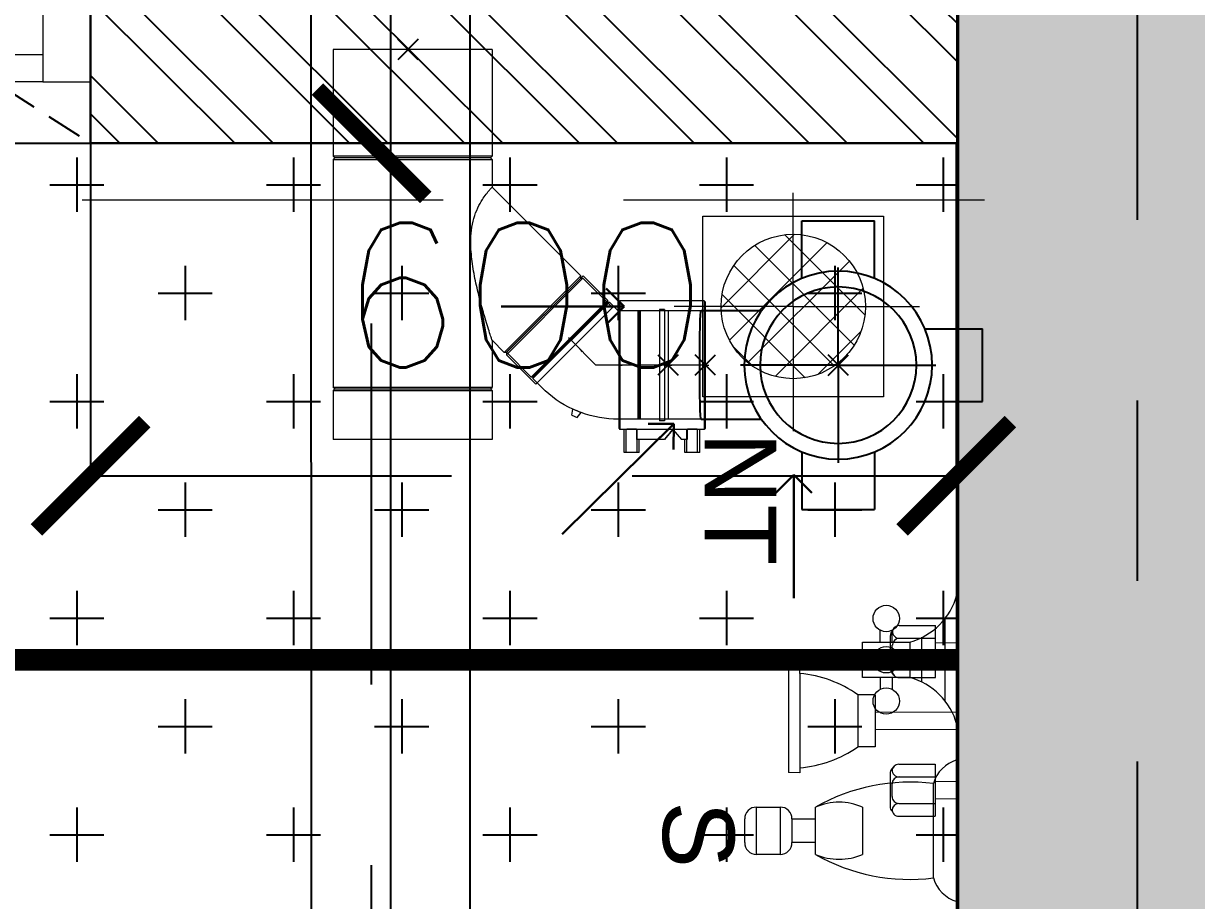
# Model space of a CAD drawing. Header units: millimetres. Extents: x -414464 to 1686, y -90036 to 108605.
# Drawn here: x -115763 to -114950, y -60739 to -60132 of the extents above; entities that cross this region are included whole.
import ezdxf
from ezdxf.lldxf.tags import DXFTag

# ---------------------------------------------------------------- set-up
doc = ezdxf.new("R2010")
doc.units = ezdxf.units.MM
doc.header["$LTSCALE"] = 1000
doc.header["$MEASUREMENT"] = 0
for name, pattern in [('$1$AUDIT_D_120904163729-0', [0]), ('$36$HIDDEN', [0.375, 0.25, -0.125]), ('2BHK-A - FRONT$1$AUDIT_D_120904163729-0', [0]), ('2BHK-A - FRONT$1$HIDDEN', [0.375, 0.25, -0.125]), ('AUDIT_D_120904163729-0', [0]), ('T8(T9 IS SIMILAR) - DIMENSION & TEXTING$1$AUDIT_D_120904163729-0', [0]), ('T8(T9 IS SIMILAR) - DIMENSION & TEXTING$1$CENTERX2', [101.6, 63.5, -12.7, 12.7, -12.7]), ('T8(T9 IS SIMILAR) - DIMENSION & TEXTING$1$HIDDEN', [0.375, 0.25, -0.125]), ('T8(T9 IS SIMILAR)$1$$0$HIDDEN', [0.375, 0.25, -0.125]), ('T8(T9 IS SIMILAR)$1$HIDDEN', [0.375, 0.25, -0.125]), ('T8_REFUGE COLUMNS$1$CENTER2', [1.125, 0.75, -0.125, 0.125, -0.125])]:
    doc.linetypes.add(name, pattern=pattern)
doc.layers.get('0').update_dxf_attribs({"linetype": 'AUDIT_D_120904163729-0'})
for name, color, linetype in [('$0$A-HATCH -160', 251, '$1$AUDIT_D_120904163729-0'), ('$21$A-DIMENSIONS', 2, '$36$HIDDEN'), ('2BHK-A - FRONT$1$A-HATCH -160', 251, '2BHK-A - FRONT$1$AUDIT_D_120904163729-0'), ('2BHK-A - FRONT$1$A-TOI SUNK 50MM', 8, 'Continuous'), ('a-rcc', 3, 'Continuous'), ('T8(T9 IS SIMILAR) - DIMENSION & TEXTING$1$A-DIMENSIONS', 2, 'T8(T9 IS SIMILAR) - DIMENSION & TEXTING$1$HIDDEN'), ('T8(T9 IS SIMILAR) - DIMENSION & TEXTING$1$A-PLUMBING', 7, 'T8(T9 IS SIMILAR) - DIMENSION & TEXTING$1$AUDIT_D_120904163729-0'), ('T8(T9 IS SIMILAR) - DIMENSION & TEXTING$1$pl-110 dia soil pipe', 1, 'Continuous'), ('T8(T9 IS SIMILAR) - DIMENSION & TEXTING$1$pl-110 dia soil pipe1', 1, 'Continuous'), ('T8(T9 IS SIMILAR) - DIMENSION & TEXTING$1$pl-75 dia waste pipe', 3, 'Continuous'), ('T8(T9 IS SIMILAR) - DIMENSION & TEXTING$1$PL-FITTINGS', 5, 'Continuous'), ('T8(T9 IS SIMILAR) - DIMENSION & TEXTING$1$U-TI-75MM WASTE WATER PIPE', 3, 'Continuous'), ('T8(T9 IS SIMILAR) - DIMENSION & TEXTING$1$U-TI-TEXT', 7, 'Continuous'), ('T8(T9 IS SIMILAR)$1$$6$a-beam 2', 50, 'Continuous'), ('T8_REFUGE COLUMNS$1$A-CENTERLINE', 193, 'T8_REFUGE COLUMNS$1$CENTER2'), ('T8_REFUGE COLUMNS$1$A-RCC COLS', 3, 'Continuous'), ('T8_TYPICAL COLUMNS$1$A-RCC COLS', 3, 'Continuous')]:
    doc.layers.add(name, color=color, linetype=linetype)
for name, color, linetype, lineweight in [('2BHK-A - FRONT$1$$0$a-TOI-fixtures', 251, 'Continuous', 0), ('2BHK-A - FRONT$1$a-TOI-fixtures', 251, 'Continuous', 0), ('2BHK-A - FRONT$1$A-WALL- 160', 6, 'Continuous', 30), ('2BHK-A - FRONT$1$Ventilator', 5, 'Continuous', 0), ('T8(T9 IS SIMILAR) - DIMENSION & TEXTING$1$FURNITURE_AR', 34, 'Continuous', 9), ('T8(T9 IS SIMILAR) - DIMENSION & TEXTING$1$U-TI-WS-HOT', 1, 'T8(T9 IS SIMILAR) - DIMENSION & TEXTING$1$DASHDOT', 30), ('T8(T9 IS SIMILAR)$1$D&W', 8, 'Continuous', 25), ('T8(T9 IS SIMILAR)$1$SCPL BEAM', 191, 'T8(T9 IS SIMILAR)$1$$0$HIDDEN', 13)]:
    doc.layers.add(name, color=color, linetype=linetype, lineweight=lineweight)
for name, color, linetype, lineweight, true_color in [('T8(T9 IS SIMILAR) - DIMENSION & TEXTING$1$GEB-BEZUG', 2, 'Continuous', 25, 0xffff00), ('T8_REFUGE COLUMNS$1$COL-HATCH', 7, 'Continuous', 25, 0xa3a3a3), ('T8_TYPICAL COLUMNS$1$$0$COL-HATCH', 7, 'Continuous', 25, 0xa3a3a3)]:
    doc.layers.add(name, color=color, linetype=linetype, lineweight=lineweight, true_color=true_color)
doc.styles.add('2BHK-A - FRONT$1$Romans 1', font='romans.shx', dxfattribs={"height": 100})
doc.styles.add('T8(T9 IS SIMILAR) - DIMENSION & TEXTING$1$arial', font='sanss___.ttf')
doc.styles.add('T8(T9 IS SIMILAR) - DIMENSION & TEXTING$1$Romans 1', font='romans.shx', dxfattribs={"height": 100})
tags = doc.linetypes.add('T8(T9 IS SIMILAR) - DIMENSION & TEXTING$1$DASHDOT', pattern=[1, 0.5, -0.25, 0, -0.25]).pattern_tags.tags
tags[10:11] = [DXFTag(74, 4), DXFTag(75, 0), DXFTag(340, '0'), DXFTag(46, 1.0), DXFTag(50, 0.0), DXFTag(44, 0.0), DXFTag(45, 0.0)]
tags[8:9] = [DXFTag(74, 4), DXFTag(75, 0), DXFTag(340, '0'), DXFTag(46, 1.0), DXFTag(50, 0.0), DXFTag(44, 0.0), DXFTag(45, 0.0)]
tags[6:7] = [DXFTag(74, 4), DXFTag(75, 0), DXFTag(340, '0'), DXFTag(46, 1.0), DXFTag(50, 0.0), DXFTag(44, 0.0), DXFTag(45, 0.0)]
tags[4:5] = [DXFTag(74, 4), DXFTag(75, 0), DXFTag(340, '0'), DXFTag(46, 1.0), DXFTag(50, 0.0), DXFTag(44, 0.0), DXFTag(45, 0.0)]
doc.dimstyles.new('2BHK-A - FRONT$1$ALPINE S', dxfattribs={"dimscale": 0, "dimtxt": 100, "dimasz": 75, "dimexe": 0, "dimexo": 0, "dimgap": 75, "dimtad": 1, "dimdec": 0, "dimzin": 0, "dimdsep": 46, "dimtxsty": '2BHK-A - FRONT$1$Romans 1', "dimblk": '2BHK-A - FRONT$1$_ArchTick', "dimcen": 0.09, "dimclrd": 256, "dimclre": 256, "dimclrt": 7, "dimadec": 0, "dimazin": 0, "dimtfac": 1, "dimtdec": 0, "dimtofl": 0, "dimtmove": 1, "dimatfit": 0, "dimldrblk": '2BHK-A - FRONT$1$_Open90', "dimfxl": 1, "dimtolj": 1, "dimtzin": 0, "dimarcsym": 0})
doc.dimstyles.new('T8(T9 IS SIMILAR) - DIMENSION & TEXTING$1$ALPINE S', dxfattribs={"dimscale": 0, "dimtxt": 100, "dimasz": 75, "dimexe": 0, "dimexo": 0, "dimgap": 75, "dimtad": 1, "dimdec": 0, "dimzin": 0, "dimdsep": 46, "dimtxsty": 'T8(T9 IS SIMILAR) - DIMENSION & TEXTING$1$Romans 1', "dimblk": 'T8(T9 IS SIMILAR) - DIMENSION & TEXTING$1$_ArchTick', "dimcen": 0.09, "dimclrd": 256, "dimclre": 256, "dimclrt": 7, "dimadec": 0, "dimazin": 0, "dimtfac": 1, "dimtdec": 0, "dimtofl": 0, "dimtmove": 1, "dimatfit": 0, "dimldrblk": 'T8(T9 IS SIMILAR) - DIMENSION & TEXTING$1$_Open90', "dimfxl": 1, "dimtolj": 1, "dimtzin": 0, "dimarcsym": 0})

# ---------------------------------------------------------------- blocks, each defined once
blk = doc.blocks.new('T8_REFUGE COLUMNS')
at = {"layer": 'T8_REFUGE COLUMNS$1$COL-HATCH', "linetype": 'ByBlock'}
h = blk.add_hatch(color=256, dxfattribs=at)
h.dxf.hatch_style = 1
h.paths.add_polyline_path([(1200282.07, -5721674.86), (1201792.07, -5721674.86), (1201792.07, -5721924.86), (1200282.07, -5721924.86)])
at = {"layer": 'T8_REFUGE COLUMNS$1$A-CENTERLINE'}
blk.add_line((1217370.3, -5721799.86), (1182156.9, -5721799.86), dxfattribs=at)
at = {"layer": 'T8_REFUGE COLUMNS$1$A-RCC COLS', "linetype": 'ByBlock'}
blk.add_lwpolyline([(1200282.07, -5721674.86), (1201792.07, -5721674.86), (1201792.07, -5721924.86), (1200282.07, -5721924.86)], close=True, dxfattribs=at)
blk = doc.blocks.new('T8_TYPICAL COLUMNS')
at = {"layer": 'T8_TYPICAL COLUMNS$1$$0$COL-HATCH', "linetype": 'ByBlock'}
h = blk.add_hatch(color=256, dxfattribs=at)
h.dxf.hatch_style = 1
h.paths.add_polyline_path([(1200282.24, -5721924.03), (1202692.26, -5721924.03), (1202692.26, -5721674.03), (1200282.24, -5721674.03)])
h.paths.add_polyline_path([(1209852.26, -5721674.03), (1212262.29, -5721674.03), (1212262.29, -5721924.03), (1209852.26, -5721924.03)])
at = {"layer": 'T8_TYPICAL COLUMNS$1$A-RCC COLS', "linetype": 'ByBlock'}
blk.add_lwpolyline([(1200282.24, -5721924.03), (1202692.26, -5721924.03), (1202692.26, -5721674.03), (1200282.24, -5721674.03)], close=True, dxfattribs=at)
blk.add_blockref('T8_REFUGE COLUMNS', (0, 0), dxfattribs=at)
blk = doc.blocks.new('2BHK-A - FRONT$1$$0$SH-flat-2')
at = {"layer": '2BHK-A - FRONT$1$$0$a-TOI-fixtures'}
for p, q in [((14.59, 29.97), (14.66, 65.97)), ((39.87, 65.91), (14.66, 65.97)), ((39.78, 57.15), (14.57, 57.21)), ((45.9, 36.2), (45.95, 59.03)), ((0.12, 54), (14.64, 53.97)), ((44.63, 43.02), (44.65, 52.22)), ((0.09, 42), (14.61, 41.97)), ((39.74, 38.68), (14.53, 38.73)), ((43.42, 31.56), (44.73, 33.08)), ((108.51, 32.37), (108.52, 35.77)), ((108.52, 35.77), (116.35, 35.75)), ((116.19, -36.25), (116.35, 35.75)), ((39.8, 29.92), (14.59, 29.97)), ((108.37, -32.83), (108.51, 32.37)), ((56.23, -18.12), (56.31, 17.88)), ((56.31, 17.88), (68.31, 17.85)), ((68.23, -18.15), (68.31, 17.85)), ((-0.01, -6), (0.01, 6)), ((0.01, 6), (56.28, 5.88)), ((-0.01, -6), (56.26, -6.12)), ((56.23, -18.12), (68.23, -18.15)), ((14.46, -30.03), (14.38, -66.03)), ((39.67, -30.08), (14.46, -30.03)), ((43.29, -31.74), (44.59, -33.27)), ((39.58, -38.85), (14.37, -38.79)), ((45.74, -36.4), (45.69, -59.23)), ((108.37, -32.83), (108.37, -36.23)), ((108.37, -36.23), (116.19, -36.25)), ((-0.09, -42), (14.43, -42.03)), ((44.44, -43.21), (44.42, -52.41)), ((-0.12, -54), (14.41, -54.03)), ((39.54, -57.32), (14.33, -57.27)), ((39.59, -66.08), (14.38, -66.03))]:
    blk.add_line(p, q, dxfattribs=at)
for centre, radius, start, end in [((39.86, 61.11), 4.8, 359.87759, 89.87759), ((39.79, 61.95), 4.8, 269.87759, 359.87759), ((39.77, 52.23), 4.8, 359.87759, 89.87759), ((41.15, 59.04), 4.8, 359.87759, 46.4449), ((39.75, 43.48), 4.8, 269.87759, 359.87759), ((39.73, 33.88), 4.8, 359.87759, 89.87759), ((39.81, 34.72), 4.8, 269.87759, 359.87759), ((41.1, 36.21), 4.8, 319.22581, 359.87759), ((114.78, -47.92), 80.54, 94.45949, 125.23752), ((114.98, 47.43), 80.54, 234.51767, 265.2957), ((39.66, -34.88), 4.8, 359.87759, 89.87759), ((39.59, -34.05), 4.8, 269.87759, 359.87759), ((39.57, -43.65), 4.8, 359.87759, 89.87759), ((40.94, -36.39), 4.8, 359.87759, 40.52937), ((39.55, -52.4), 4.8, 269.87759, 359.87759), ((39.53, -62.12), 4.8, 359.87759, 89.87759), ((39.6, -61.28), 4.8, 269.87759, 359.87759), ((40.89, -59.22), 4.8, 313.31029, 359.87759)]:
    blk.add_arc(centre, radius, start, end, dxfattribs=at)
blk = doc.blocks.new('2BHK-A - FRONT$1$V1')
at = {"layer": '2BHK-A - FRONT$1$Ventilator'}
for p, q in [((1139453.9, -5700057.07), (1140103.9, -5700057.07)), ((1139453.9, -5700217.07), (1140103.9, -5700217.07))]:
    blk.add_line(p, q, dxfattribs=at)
at = {"layer": '2BHK-A - FRONT$1$Ventilator', "color": 8}
for p, q in [((1139486.9, -5700094.57), (1140070.9, -5700094.57)), ((1139536.9, -5700118.32), (1140020.9, -5700118.32)), ((1139536.9, -5700155.82), (1140020.9, -5700155.82)), ((1139486.9, -5700174.57), (1140070.9, -5700174.57))]:
    blk.add_line(p, q, dxfattribs=at)
at = {"layer": '2BHK-A - FRONT$1$Ventilator', "color": 5}
for p, q in [((1139536.9, -5700134.07), (1140020.9, -5700134.07)), ((1139536.9, -5700140.07), (1140020.9, -5700140.07))]:
    blk.add_line(p, q, dxfattribs=at)
at = {"layer": '2BHK-A - FRONT$1$Ventilator', "color": 4}
for points in [[(1139453.9, -5700094.57), (1139486.9, -5700094.57), (1139486.9, -5700174.57), (1139453.9, -5700174.57)], [(1140103.9, -5700094.57), (1140070.9, -5700094.57), (1140070.9, -5700174.57), (1140103.9, -5700174.57)], [(1139536.9, -5700134.07), (1139536.9, -5700118.32), (1139486.9, -5700118.32), (1139486.9, -5700155.82), (1139536.9, -5700155.82), (1139536.9, -5700140.07), (1139530.9, -5700140.07), (1139530.9, -5700134.07)], [(1140020.9, -5700134.07), (1140020.9, -5700118.32), (1140070.9, -5700118.32), (1140070.9, -5700155.82), (1140020.9, -5700155.82), (1140020.9, -5700140.07), (1140026.9, -5700140.07), (1140026.9, -5700134.07)]]:
    blk.add_lwpolyline(points, close=True, dxfattribs=at)
blk = doc.blocks.new('2BHK-A - FRONT$1$_ArchTick')
at = {"color": 0, "linetype": 'ByBlock', "const_width": 0.15}
blk.add_lwpolyline([(-0.5, -0.5), (0.5, 0.5)], dxfattribs=at)
blk = doc.blocks.new('2BHK-A - FRONT$1$_Open90')
at = {"color": 0, "linetype": 'ByBlock', "lineweight": -2}
for p, q in [((-0.5, 0.5), (0, 0)), ((0, 0), (-1, 0)), ((0, 0), (-0.5, -0.5))]:
    blk.add_line(p, q, dxfattribs=at)
blk = doc.blocks.new('T8(T9 IS SIMILAR) - DIMENSION & TEXTING$1$_ArchTick')
at = {"color": 0, "linetype": 'ByBlock', "const_width": 0.15}
blk.add_lwpolyline([(-0.5, -0.5), (0.5, 0.5)], dxfattribs=at)
blk = doc.blocks.new('*D1503')
at = {"layer": 'T8(T9 IS SIMILAR) - DIMENSION & TEXTING$1$A-DIMENSIONS', "linetype": 'T8(T9 IS SIMILAR) - DIMENSION & TEXTING$1$HIDDEN', "lineweight": -2, "transparency": 16777216}
for p, q in [((1200442.27, -5721924.38), (1200442.27, -5722330.38)), ((1202692.02, -5721924.38), (1202692.02, -5722330.38))]:
    blk.add_line(p, q, dxfattribs=at)
at = {"layer": 'T8(T9 IS SIMILAR) - DIMENSION & TEXTING$1$A-DIMENSIONS', "lineweight": -2, "transparency": 16777216}
blk.add_line((1202692.02, -5722330.38), (1200442.27, -5722330.38), dxfattribs=at)
at = {"layer": 'T8(T9 IS SIMILAR) - DIMENSION & TEXTING$1$A-DIMENSIONS', "linetype": 'ByBlock', "lineweight": -2, "transparency": 16777216, "xscale": 75, "yscale": 75, "zscale": 75, "rotation": 180}
blk.add_blockref('T8(T9 IS SIMILAR) - DIMENSION & TEXTING$1$_ArchTick', (1200442.27, -5722330.38), dxfattribs=at)
at = {"layer": 'T8(T9 IS SIMILAR) - DIMENSION & TEXTING$1$A-DIMENSIONS', "linetype": 'ByBlock', "lineweight": -2, "transparency": 16777216, "xscale": 75, "yscale": 75, "zscale": 75}
blk.add_blockref('T8(T9 IS SIMILAR) - DIMENSION & TEXTING$1$_ArchTick', (1202692.02, -5722330.38), dxfattribs=at)
at = {"layer": 'T8(T9 IS SIMILAR) - DIMENSION & TEXTING$1$A-DIMENSIONS', "color": 7, "linetype": 'ByBlock', "transparency": 16777216, "insert": (1201567.14, -5722205.38), "char_height": 100, "attachment_point": 5, "style": 'T8(T9 IS SIMILAR) - DIMENSION & TEXTING$1$Romans 1'}
blk.add_mtext('\\A1;2250', dxfattribs=at)
blk = doc.blocks.new('T8(T9 IS SIMILAR) - DIMENSION & TEXTING$1$_Open90')
at = {"color": 0, "linetype": 'ByBlock', "lineweight": -2}
for p, q in [((-0.5, 0.5), (0, 0)), ((0, 0), (-1, 0)), ((0, 0), (-0.5, -0.5))]:
    blk.add_line(p, q, dxfattribs=at)
blk = doc.blocks.new('T8(T9 IS SIMILAR) - DIMENSION & TEXTING$1$Einfügepunkt')
at = {"layer": 'T8(T9 IS SIMILAR) - DIMENSION & TEXTING$1$GEB-BEZUG'}
for p, q in [((-7.07, -7.07), (7.07, 7.07)), ((-7.07, 7.07), (7.07, -7.07))]:
    blk.add_line(p, q, dxfattribs=at)
blk = doc.blocks.new('T8(T9 IS SIMILAR) - DIMENSION & TEXTING$1$388.001.00.1_G')
at = {"layer": 'T8(T9 IS SIMILAR) - DIMENSION & TEXTING$1$U-TI-75MM WASTE WATER PIPE', "ltscale": 5}
for p, q in [((-25.13, 60.06), (-25.13, 100)), ((-25.13, 100), (25.12, 100)), ((25.12, 60.06), (25.12, 100)), ((0, 0), (0, 67.6)), ((-60.06, 25.12), (-100, 25.12)), ((-100, -25.13), (-100, 25.12)), ((60.06, 25.12), (100, 25.12)), ((100, -25.13), (100, 25.12)), ((0, 0), (-67.6, 0)), ((0, 0), (0, 2.5)), ((0, 0), (0, -67.6)), ((0, 0), (67.6, 0)), ((0, 0), (-2.5, 0)), ((0, 0), (0, -2.5)), ((0, 0), (2.5, 0)), ((-60.06, -25.13), (-100, -25.13)), ((60.06, -25.13), (100, -25.13)), ((-37.67, -53.09), (-37.67, -94.97)), ((37.68, -53.09), (37.68, -94.97))]:
    blk.add_line(p, q, dxfattribs=at)
for radius in [65.1, 54.16]:
    blk.add_circle((0, 0), radius, dxfattribs=at)
blk.add_ellipse((0, -94.97), major_axis=(37.67, 0), ratio=0.026177, start_param=3.141593, end_param=6.283185, dxfattribs=at)
blk.add_blockref('T8(T9 IS SIMILAR) - DIMENSION & TEXTING$1$Einfügepunkt', (0, 0), dxfattribs=at)
blk = doc.blocks.new('T8(T9 IS SIMILAR) - DIMENSION & TEXTING$1$365.045.16.1_A')
at = {"lineweight": 13, "ltscale": 25}
for p, q in [((-61.87, 8.84), (-8.84, 61.87)), ((8.31, 44.72), (-8.84, 61.87)), ((8.31, 44.72), (-44.72, -8.31)), ((-43.66, -9.37), (9.37, 43.66)), ((8.31, 43.66), (-43.66, -8.31)), ((8.31, 43.66), (8.31, 44.72)), ((8.31, 43.66), (9.37, 43.66)), ((15.53, 37.5), (9.37, 43.66)), ((-17.15, 17.15), (-18.92, 18.92)), ((0, 0), (-17.15, 17.15)), ((34.72, 16.55), (30.55, 16)), ((34.72, 16.55), (36.25, 12.85)), ((-44.72, -8.31), (-61.87, 8.84)), ((-9.22, 9.22), (-10.98, 10.98)), ((36.25, 12.85), (32.91, 10.29)), ((0, -15.53), (0, 0)), ((-43.66, -8.31), (-44.72, -8.31)), ((-43.66, -8.31), (-43.66, -9.37)), ((-37.5, -15.53), (-43.66, -9.37)), ((-37.5, -29.25), (-37.5, -15.53)), ((0, -29.25), (0, -15.53)), ((37.5, -29.25), (37.5, -15.53)), ((-36.75, -30), (-37.5, -29.25)), ((37.5, -29.25), (-37.5, -29.25)), ((-36.75, -30), (-37.5, -30.75)), ((-37.5, -50), (-37.5, -30.75)), ((-37.5, -30.75), (37.5, -30.75)), ((-36.75, -30), (36.75, -30)), ((0, -31.75), (0, -29.25)), ((36.75, -30), (37.5, -29.25)), ((36.75, -30), (37.5, -30.75)), ((37.5, -50), (37.5, -30.75)), ((0, -50), (0, -47.5)), ((-37.5, -50), (37.5, -50)), ((0, -50), (-2.5, -50)), ((0, -50), (0, -52.5)), ((0, -50), (2.5, -50))]:
    blk.add_line(p, q, dxfattribs=at)
for start, end in [(24.86037, 45), (0, 20.13963)]:
    blk.add_arc((-37.5, -15.53), 75, start, end, dxfattribs=at)
blk.add_open_spline([(32.91, 10.29), (32.91, 10.29), (32.9, 10.32), (32.83, 10.48), (32.76, 10.63), (32.57, 11.05), (32.44, 11.33), (32.2, 11.88), (32.09, 12.14), (31.89, 12.6), (31.81, 12.8), (31.64, 13.19), (31.56, 13.39), (31.39, 13.81), (31.3, 14.04), (31.08, 14.58), (30.97, 14.88), (30.77, 15.4), (30.69, 15.62), (30.58, 15.92), (30.55, 16), (30.55, 16)], degree=3, knots=[-0.9758327, -0.9758327, -0.9758327, -0.9758327, -0.8930469, -0.8930469, -0.7796093, -0.7796093, -0.6561479, -0.6561479, -0.5667077, -0.5667077, -0.5007206, -0.5007206, -0.4380575, -0.4380575, -0.3616519, -0.3616519, -0.247098, -0.247098, -0.1245121, -0.1245121, 0, 0, 0, 0], dxfattribs=at)
blk.add_blockref('T8(T9 IS SIMILAR) - DIMENSION & TEXTING$1$Einfügepunkt', (0, -50), dxfattribs=at)
blk = doc.blocks.new('T8(T9 IS SIMILAR) - DIMENSION & TEXTING$1$367.125.16.1_A')
at = {"lineweight": 13, "ltscale": 25}
for p, q in [((-73.67, 161.5, -0.75), (-73.67, 195.4, -0.75)), ((-73.67, 195.4, -0.75), (36.33, 195.4, -0.75)), ((36.33, 161.5, -0.75), (36.33, 195.4, -0.75)), ((-157.08, 104.05), (-104.05, 157.08)), ((-104.05, 157.08), (-83.62, 136.65)), ((-72.57, 160.4, -0.75), (-73.67, 161.5, -0.75)), ((36.33, 161.5, -0.75), (-73.67, 161.5, -0.75)), ((-72.57, 160.4, -0.75), (-73.67, 159.3, -0.75)), ((-73.67, 126.71, -0.75), (-73.67, 159.3, -0.75)), ((-73.67, 159.3, -0.75), (36.33, 159.3, -0.75)), ((35.23, 160.4, -0.75), (-72.57, 160.4, -0.75)), ((35.23, 160.4, -0.75), (36.33, 161.5, -0.75)), ((35.23, 160.4, -0.75), (36.33, 159.3, -0.75)), ((36.33, 1.5, -0.75), (36.33, 159.3, -0.75)), ((-83.62, 136.65), (-136.65, 83.62)), ((-135.09, 82.06), (-82.06, 135.09)), ((-83.62, 135.09), (-135.09, 83.62)), ((-83.62, 135.09), (-83.62, 136.65)), ((-83.62, 135.09), (-82.06, 135.09)), ((-82.06, 135.09), (-73.67, 126.71)), ((-157.08, 104.05), (-136.65, 83.62)), ((-135.09, 83.62), (-136.65, 83.62)), ((-135.09, 83.62), (-135.09, 82.06)), ((-135.09, 82.06), (-73.64, 20.61)), ((-73.67, 1.5, -0.75), (-73.7, 20.66, 0.14)), ((-72.57, 0.4, -0.75), (-73.67, 1.5, -0.75)), ((36.33, 1.5, -0.75), (-73.67, 1.5, -0.75)), ((-72.57, 0.4, -0.75), (-73.67, -0.7, -0.75)), ((-72.57, 0.4, -0.75), (35.23, 0.4, -0.75)), ((35.23, 0.4, -0.75), (36.33, 1.5, -0.75)), ((35.23, 0.4, -0.75), (36.33, -0.7, -0.75)), ((-73.67, -74.6, -0.75), (-73.67, -0.7, -0.75)), ((-73.67, -0.7, -0.75), (36.33, -0.7, -0.75)), ((36.33, -74.6, -0.75), (36.33, -0.7, -0.75)), ((-73.67, -74.6, -0.75), (36.33, -74.6, -0.75))]:
    blk.add_line(p, q, dxfattribs=at)
blk.add_open_spline([(-73.69, 126.72, 0.14), (-73.69, 126.72, 0.14), (-73.52, 126.19, 0.14), (-72.92, 124.34, 0.14), (-72.49, 123.02, 0.14), (-70.99, 118.26, 0.14), (-69.67, 114.02, 0.14), (-67.41, 106.3, 0.14), (-66.3, 102.41, 0.14), (-64.15, 94.2, 0.14), (-63.1, 89.89, 0.14), (-61.25, 81.1, 0.14), (-60.44, 76.62, 0.14), (-59.28, 67.7, 0.14), (-58.93, 63.25, 0.14), (-58.93, 56.19, 0.14), (-59.07, 53.33, 0.14), (-59.76, 47.69, 0.14), (-60.31, 44.91, 0.14), (-61.8, 39.69, 0.14), (-62.73, 37.24, 0.14), (-64.78, 32.86, 0.14), (-65.88, 30.93, 0.14), (-67.84, 27.88, 0.14), (-68.75, 26.61, 0.14), (-70.42, 24.42, 0.14), (-71.17, 23.5, 0.14), (-72.42, 22.06, 0.14), (-72.9, 21.52, 0.14), (-73.54, 20.82, 0.14), (-73.69, 20.66, 0.14), (-73.69, 20.66, 0.14)], degree=3, knots=[8.222625, 8.222625, 8.222625, 8.222625, 8.980345, 8.980345, 9.738065, 9.738065, 11.253506, 11.253506, 12.551442, 12.551442, 13.849378, 13.849378, 15.147314, 15.147314, 16.44525, 16.44525, 17.266568, 17.266568, 18.087887, 18.087887, 18.909205, 18.909205, 19.730524, 19.730524, 20.43574, 20.43574, 21.140957, 21.140957, 21.846174, 21.846174, 22.551391, 22.551391, 22.551391, 22.551391], dxfattribs=at)
blk.add_blockref('T8(T9 IS SIMILAR) - DIMENSION & TEXTING$1$Einfügepunkt', (-15.4, -74.6, 0.14), dxfattribs=at)
blk = doc.blocks.new('T8(T9 IS SIMILAR) - DIMENSION & TEXTING$1$365.771.16.1_A')
at = {"lineweight": 13, "ltscale": 25}
for p, q in [((-43.79, 60), (-44.5, 59.29)), ((-44.5, 56.2), (-44.5, 59.29)), ((44.5, 59.29), (-44.5, 59.29)), ((43.79, 60), (-43.79, 60)), ((-37.5, 31.7), (-37.5, 60)), ((0, 60), (0, 62.5)), ((0, 60), (0, 57.5)), ((0, 30.8), (0, 57.5)), ((37.5, 31.7), (37.5, 60)), ((43.79, 60), (44.5, 59.29)), ((44.5, 0.71), (44.5, 59.29)), ((-60.5, 56.2), (-44.5, 56.2)), ((-60.5, 45.8), (-60.5, 56.2)), ((-60.5, 54.7), (-44.5, 54.7)), ((-44.5, 47.3), (-44.5, 54.7)), ((-60.5, 47.3), (-44.5, 47.3)), ((-60.5, 45.8), (-51.5, 45.8)), ((-51.5, 47.4), (-44.34, 47.4)), ((-51.5, 28.44), (-51.5, 47.4)), ((-44.34, 47.4), (-44.34, 22.45)), ((-51.5, 28.32), (-51.5, 28.44)), ((-44.5, 22.45), (-51.5, 28.32)), ((-38.5, 28.3), (-38.5, 31.7)), ((38.5, 31.7), (-38.5, 31.7)), ((38.5, 28.3), (-38.5, 28.3)), ((-37.5, 0), (-37.5, 28.3)), ((0, 28.3), (0, 30.8)), ((0, 28.3), (0, 25.8)), ((0, 2.5), (0, 25.8)), ((37.5, 0), (37.5, 28.3)), ((38.5, 28.3), (38.5, 31.7)), ((-44.5, 22.45), (-51.5, 16.57)), ((-51.5, 16.46), (-51.5, 16.57)), ((-51.5, 12.6), (-51.5, 16.46)), ((-44.5, 22.45), (-44.34, 22.45)), ((-44.34, 22.45), (-44.34, 12.6)), ((-60.5, 14.2), (-51.5, 14.2)), ((-60.5, 3.8), (-60.5, 14.2)), ((-60.5, 12.7), (-44.5, 12.7)), ((-44.34, 12.6), (-51.5, 12.6)), ((-44.5, 5.3), (-44.5, 12.7)), ((-60.5, 5.3), (-44.5, 5.3)), ((-60.5, 3.8), (-44.5, 3.8)), ((-44.5, 0.71), (-44.5, 3.8)), ((-43.79, 0), (-44.5, 0.71)), ((44.5, 0.71), (-44.5, 0.71)), ((43.79, 0), (-43.79, 0)), ((0, 0), (0, 2.5)), ((0, 0), (0, -2.5)), ((43.79, 0), (44.5, 0.71))]:
    blk.add_line(p, q, dxfattribs=at)
at = {"lineweight": 13, "ltscale": 25, "flags": 128}
for points in [[(-44.5, 56.2), (-44.5, 56.18), (-44.49, 56.1), (-44.47, 55.98), (-44.46, 55.81), (-44.43, 55.59), (-44.41, 55.33), (-44.38, 55.03), (-44.35, 54.7), (-44.32, 54.34), (-44.29, 53.94), (-44.27, 53.5), (-44.24, 53.04), (-44.22, 52.56), (-44.21, 52.06), (-44.2, 51.56), (-44.2, 51.07), (-44.2, 50.58), (-44.2, 50.08), (-44.22, 49.58), (-44.24, 49.09), (-44.26, 48.63), (-44.28, 48.18), (-44.31, 47.77), (-44.34, 47.4)], [(-44.5, 47.3), (-44.5, 47.33), (-44.49, 47.42), (-44.48, 47.58), (-44.46, 47.8), (-44.44, 48.07), (-44.42, 48.38), (-44.4, 48.74), (-44.38, 49.14), (-44.37, 49.58), (-44.36, 50.05), (-44.35, 50.53), (-44.35, 51), (-44.35, 51.47), (-44.36, 51.95), (-44.37, 52.42), (-44.38, 52.86), (-44.4, 53.26), (-44.42, 53.62), (-44.44, 53.93), (-44.46, 54.2), (-44.48, 54.42), (-44.49, 54.58), (-44.5, 54.67), (-44.5, 54.7)], [(-51.5, 28.44), (-51.18, 28.17), (-50.86, 27.9), (-50.55, 27.64), (-50.23, 27.37), (-49.92, 27.11), (-49.61, 26.85), (-49.3, 26.6), (-49, 26.34), (-48.69, 26.09), (-48.39, 25.83), (-48.09, 25.58), (-47.79, 25.33), (-47.49, 25.08), (-47.2, 24.84), (-46.9, 24.59), (-46.61, 24.35), (-46.32, 24.1), (-46.03, 23.86), (-45.75, 23.62), (-45.46, 23.39), (-45.18, 23.15), (-44.9, 22.91), (-44.62, 22.68), (-44.34, 22.45)], [(-44.34, 22.45), (-44.62, 22.22), (-44.9, 21.98), (-45.18, 21.75), (-45.46, 21.51), (-45.75, 21.27), (-46.03, 21.03), (-46.32, 20.79), (-46.61, 20.55), (-46.9, 20.31), (-47.2, 20.06), (-47.49, 19.81), (-47.79, 19.57), (-48.09, 19.32), (-48.39, 19.06), (-48.69, 18.81), (-49, 18.56), (-49.3, 18.3), (-49.61, 18.04), (-49.92, 17.78), (-50.23, 17.52), (-50.55, 17.26), (-50.86, 16.99), (-51.18, 16.73), (-51.5, 16.46)], [(-44.5, 5.3), (-44.5, 5.33), (-44.49, 5.42), (-44.48, 5.58), (-44.46, 5.8), (-44.44, 6.07), (-44.42, 6.38), (-44.4, 6.74), (-44.38, 7.14), (-44.37, 7.58), (-44.36, 8.05), (-44.35, 8.53), (-44.35, 9), (-44.35, 9.47), (-44.36, 9.95), (-44.37, 10.42), (-44.38, 10.86), (-44.4, 11.26), (-44.42, 11.62), (-44.44, 11.93), (-44.46, 12.2), (-44.48, 12.42), (-44.49, 12.58), (-44.5, 12.67), (-44.5, 12.7)], [(-44.34, 12.6), (-44.31, 12.23), (-44.28, 11.82), (-44.26, 11.37), (-44.24, 10.91), (-44.22, 10.42), (-44.2, 9.92), (-44.2, 9.42), (-44.2, 8.93), (-44.2, 8.44), (-44.21, 7.94), (-44.22, 7.44), (-44.24, 6.96), (-44.27, 6.5), (-44.29, 6.06), (-44.32, 5.66), (-44.35, 5.3), (-44.38, 4.97), (-44.41, 4.67), (-44.43, 4.41), (-44.46, 4.19), (-44.47, 4.02), (-44.49, 3.9), (-44.5, 3.82), (-44.5, 3.8)]]:
    blk.add_lwpolyline(points, dxfattribs=at)
at = {"lineweight": 13, "ltscale": 25}
blk.add_blockref('T8(T9 IS SIMILAR) - DIMENSION & TEXTING$1$Einfügepunkt', (0, 0), dxfattribs=at)
blk = doc.blocks.new('T8(T9 IS SIMILAR) - DIMENSION & TEXTING$1$FAUCET')
at = {"layer": 'T8(T9 IS SIMILAR) - DIMENSION & TEXTING$1$FURNITURE_AR', "color": 7}
for p, q in [((-0.01, 0.18), (0.01, 0.18)), ((-0.02, 0.17), (0.02, 0.17)), ((-0.02, 0.15), (-0.02, 0.17)), ((0.02, 0.17), (0.02, 0.15)), ((0.02, 0.15), (-0.02, 0.15)), ((0.01, 0.14), (-0.01, 0.14)), ((-0.01, 0.12), (-0.01, 0.14)), ((0.01, 0.14), (0.01, 0.12)), ((-0.02, 0.12), (0.02, 0.12)), ((-0.16, 0.08), (-0.13, 0.08)), ((-0.16, 0.04), (-0.16, 0.08)), ((-0.13, 0.08), (-0.13, 0.04)), ((0.02, 0.08), (-0.02, 0.08)), ((0.13, 0.08), (0.16, 0.08)), ((0.13, 0.04), (0.13, 0.08)), ((0.16, 0.08), (0.16, 0.04)), ((-0.16, 0.065), (-0.17, 0.065)), ((-0.13, 0.065), (-0.12, 0.065)), ((0.13, 0.065), (0.12, 0.065)), ((0.16, 0.065), (0.17, 0.065)), ((-0.16, 0.055), (-0.17, 0.055)), ((-0.13, 0.055), (-0.12, 0.055)), ((0.13, 0.055), (0.12, 0.055)), ((0.16, 0.055), (0.17, 0.055)), ((-0.13, 0.04), (-0.16, 0.04)), ((0.16, 0.04), (0.13, 0.04)), ((-0.12577, 0.03), (-0.16392, 0.03)), ((0.16423, 0.03), (0.12608, 0.03)), ((-0.04, 0.02), (0.04, 0.02)), ((-0.18035, 0.01), (-0.10963, 0.01)), ((0.10965, 0.01), (0.18037, 0.01)), ((-0.2, 0), (-0.09, 0)), ((-0.06, 0), (0.06, 0)), ((0.09, 0), (0.2, 0))]:
    blk.add_line(p, q, dxfattribs=at)
for centre in [(-0.18, 0.06), (-0.145, 0.06), (-0.11, 0.06), (0.11, 0.06), (0.145, 0.06), (0.18, 0.06)]:
    blk.add_circle(centre, 0.01118, dxfattribs=at)
for centre, radius, start, end in [((-0.0103, 0.1703), 0.0097, 88.22243, 181.7776), ((0.0103, 0.1703), 0.0097, 358.2224, 91.77757), ((-0.0103, 0.1497), 0.0097, 178.2224, 271.7776), ((0.0103, 0.1497), 0.0097, 268.2224, 1.77757), ((0.12, 0.04), 0.16125, 150.2551, 187.125), ((0.02565, 0.1), 0.04984, 156.3417, 203.6583), ((-0.02565, 0.1), 0.04984, 336.3417, 23.65835), ((-0.12, 0.04), 0.16125, 352.875, 29.74488), ((-0.215, 0.055), 0.05701, 285.2551, 344.7449), ((-0.075, 0.055), 0.05701, 195.2551, 254.7449), ((0.075, 0.055), 0.05701, 285.2551, 344.7449), ((0.215, 0.055), 0.05701, 195.2551, 254.7449), ((-0.03185, -0.00815), 0.02931, 106.1502, 163.8498), ((0.03185, -0.00815), 0.02931, 16.1502, 73.84979)]:
    blk.add_arc(centre, radius, start, end, dxfattribs=at)
blk = doc.blocks.new('T8(T9 IS SIMILAR) - DIMENSION & TEXTING$1$A$C77D62699')
at = {"layer": 'T8(T9 IS SIMILAR) - DIMENSION & TEXTING$1$pl-110 dia soil pipe1'}
for p, q in [((-7220.7, -8388.31, 0.01), (-5497.86, -8387.97, 0.01)), ((-7220.7, -8498.32, 0.01), (-5497.86, -8497.79, 0.01))]:
    blk.add_line(p, q, dxfattribs=at)
at = {"layer": 'T8(T9 IS SIMILAR) - DIMENSION & TEXTING$1$pl-110 dia soil pipe1', "color": 12, "linetype": 'T8(T9 IS SIMILAR) - DIMENSION & TEXTING$1$CENTERX2'}
blk.add_line((-7220.7, -8443.32, 0.01), (-5771.91, -8442.89, -10.46), dxfattribs=at)
at = {"layer": 'T8(T9 IS SIMILAR) - DIMENSION & TEXTING$1$U-TI-WS-HOT', "ltscale": 0.1, "const_width": 15, "elevation": 0.79}
blk.add_lwpolyline([(-6652.43, -8050.88), (-6652.43, -9271.42)], dxfattribs=at)
at = {"layer": 'T8(T9 IS SIMILAR) - DIMENSION & TEXTING$1$FURNITURE_AR', "xscale": 816.4485071879512, "yscale": 816.4485071879512, "zscale": 816.4485071879512, "rotation": 180}
blk.add_blockref('T8(T9 IS SIMILAR) - DIMENSION & TEXTING$1$FAUCET', (-6534.04, -8050.88, 0.79), dxfattribs=at)
at = {"layer": 'T8(T9 IS SIMILAR) - DIMENSION & TEXTING$1$pl-110 dia soil pipe', "ltscale": 0.1, "xscale": 1.000020158935082, "yscale": 1.000020158935082, "zscale": 1.000020158935082, "rotation": 270}
blk.add_blockref('T8(T9 IS SIMILAR) - DIMENSION & TEXTING$1$367.125.16.1_A', (-7000.29, -8446.53, 0.01), dxfattribs=at)
at = {"layer": 'T8(T9 IS SIMILAR) - DIMENSION & TEXTING$1$pl-75 dia waste pipe', "xscale": 1.000020158935082, "yscale": 1.000020158935082, "zscale": 1.000020158935082, "rotation": 180}
blk.add_blockref('T8(T9 IS SIMILAR) - DIMENSION & TEXTING$1$365.771.16.1_A', (-6856.44, -8225.17, 1.01), dxfattribs=at)
at = {"layer": 'T8(T9 IS SIMILAR) - DIMENSION & TEXTING$1$pl-75 dia waste pipe', "ltscale": 0.1, "xscale": -1.000020158935082, "yscale": 1.000020158935082, "zscale": 1.000020158935082, "rotation": 180}
blk.add_blockref('T8(T9 IS SIMILAR) - DIMENSION & TEXTING$1$365.045.16.1_A', (-6856.44, -8300.96, 1.01), dxfattribs=at)
at = {"layer": 'T8(T9 IS SIMILAR) - DIMENSION & TEXTING$1$PL-FITTINGS', "xscale": -1.000020158935082, "yscale": 1.000020158935082, "zscale": 1.000020158935082}
blk.add_blockref('T8(T9 IS SIMILAR) - DIMENSION & TEXTING$1$388.001.00.1_G', (-6856.38, -8133.11, 0.92), dxfattribs=at)
at = {"layer": 'T8(T9 IS SIMILAR) - DIMENSION & TEXTING$1$U-TI-TEXT', "style": 'T8(T9 IS SIMILAR) - DIMENSION & TEXTING$1$arial'}
for s, height, p in [('NT', 49.535, (-6810.04, -8225.6, 2.04)), ('S', 49.53, (-6554.43, -8254.54, 0.86))]:
    blk.add_text(s, height=height, rotation=359.99987, dxfattribs=at).set_placement(p)
blk = doc.blocks.new('*D1268')
at = {"layer": 'T8(T9 IS SIMILAR) - DIMENSION & TEXTING$1$A-DIMENSIONS', "linetype": 'T8(T9 IS SIMILAR) - DIMENSION & TEXTING$1$HIDDEN', "lineweight": -2, "transparency": 16777216}
for p, q in [((1200442.27, -5721925.38), (1200672.4, -5721925.38)), ((1200442.24, -5722524.93), (1200672.4, -5722524.93))]:
    blk.add_line(p, q, dxfattribs=at)
at = {"layer": 'T8(T9 IS SIMILAR) - DIMENSION & TEXTING$1$A-DIMENSIONS', "lineweight": -2, "transparency": 16777216}
blk.add_line((1200672.4, -5722524.93), (1200672.4, -5721925.38), dxfattribs=at)
at = {"layer": 'T8(T9 IS SIMILAR) - DIMENSION & TEXTING$1$A-DIMENSIONS', "linetype": 'ByBlock', "lineweight": -2, "transparency": 16777216, "xscale": 75, "yscale": 75, "zscale": 75}
for p, rotation in [((1200672.4, -5721925.38), 90), ((1200672.4, -5722524.93), 270)]:
    blk.add_blockref('T8(T9 IS SIMILAR) - DIMENSION & TEXTING$1$_ArchTick', p, dxfattribs=dict(at, rotation=rotation))
at = {"layer": 'T8(T9 IS SIMILAR) - DIMENSION & TEXTING$1$A-DIMENSIONS', "color": 7, "linetype": 'ByBlock', "transparency": 16777216, "insert": (1200547.4, -5722225.16), "char_height": 100, "attachment_point": 5, "rotation": 90, "style": 'T8(T9 IS SIMILAR) - DIMENSION & TEXTING$1$Romans 1'}
blk.add_mtext('\\A1;600', dxfattribs=at)
blk = doc.blocks.new('2BHK-A - FRONT$1$A$C1DA736AB')
at = {"layer": '2BHK-A - FRONT$1$a-TOI-fixtures', "linetype": 'ByBlock'}
for points in [[(117.04, 0.42, 0), (202.26, 0.42, 0)], [(81.72, -82.78, 0), (158.17, -159.95, 0)], [(0.42, -117.04, 0), (0.42, -202.26, 0)]]:
    blk.add_leader(points, dimstyle='2BHK-A - FRONT$1$ALPINE S', override={"dimscale": 1, "dimasz": 25, "dimtad": 0, "dimfxl": 5, "dimtfill": 1, "dimarcsym": 1}, dxfattribs=at)
blk = doc.blocks.new('2BHK-A - FRONT$1$$0$Type-A-First Floor Plan-bottom-up$0$FLOOR TRAP-flat-6')
at = {"layer": '2BHK-A - FRONT$1$$0$a-TOI-fixtures'}
h = blk.add_hatch(dxfattribs=at)
h.set_pattern_fill('ACET-2D-_USER', color=256, scale=20, angle=45, style=0, double=1, pattern_type=0)
h.set_pattern_definition([(45, (-789896.981, 5385770.066), (-14.142135624, 14.142135624), []), (135, (-789896.981, 5385770.066), (-14.142135624, -14.142135624), [])])
edge = h.paths.add_edge_path()
edge.add_arc((150, 150), 50, 0, 360)
for q in [(150, 228.61), (67.64, 150), (237.4, 150), (150, 63.57)]:
    blk.add_line((150, 150), q, dxfattribs=at)
blk.add_lwpolyline([(87.5, 212.5), (212.5, 212.5), (212.5, 87.5), (87.5, 87.5)], close=True, dxfattribs=at)
blk.add_circle((150, 150), 50, dxfattribs=at)
at = {"layer": '2BHK-A - FRONT$1$A-WALL- 160', "linetype": 'ByBlock', "rotation": 270}
blk.add_blockref('2BHK-A - FRONT$1$A$C1DA736AB', (150, 150.42), dxfattribs=at)
blk = doc.blocks.new('2BHK-A - FRONT')
at = {"layer": '2BHK-A - FRONT$1$A-HATCH -160', "linetype": 'ByBlock'}
h = blk.add_hatch(dxfattribs=at)
h.set_pattern_fill('ANSI32', color=256, scale=150)
h.set_pattern_definition([(45, (0, -0.55), (-39.77475644, 39.77475644), []), (45, (26.517, -0.55), (-39.77475644, 39.77475644), [])])
h.paths.add_polyline_path([(1145269.87, -5728524.22), (1145269.87, -5728684.22), (1144639.81, -5728684.22), (1144639.81, -5726829.51), (1144799.81, -5726829.51), (1144799.81, -5728524.22)])
h.paths.add_polyline_path([(1148934.49, -5727449.76), (1148934.48, -5727609.79), (1147999.49, -5727609.76), (1147999.49, -5727009.51), (1148159.49, -5727009.51), (1148159.49, -5727449.76)])
h.paths.add_polyline_path([(1147999.49, -5728684.22), (1147999.49, -5728524.22), (1147369.87, -5728524.22), (1147369.87, -5728684.22)])
edge = h.paths.add_edge_path()
edge.add_line((1151334.49, -5727449.76), (1151779.48, -5727449.76))
edge.add_line((1151779.48, -5727449.76), (1151779.49, -5727609.78))
edge.add_line((1151704.49, -5727609.78), (1151334.49, -5727609.79))
edge.add_line((1151334.49, -5727609.79), (1151334.49, -5727449.76))
h.paths.add_polyline_path([(1146264.49, -5719573.81), (1146424.49, -5719573.81), (1146424.49, -5719224.58), (1146264.49, -5719224.58)])
h.paths.add_polyline_path([(1145549.4, -5721834.39), (1145788.92, -5721834.39), (1145790.01, -5721674.58), (1145549.4, -5721674.58)])
h.paths.add_polyline_path([(1145949.46, -5721924.17), (1145949.46, -5722524.57), (1145789.46, -5722524.57), (1145789.46, -5721924.17)])
h.paths.add_polyline_path([(1144599.49, -5721924.58), (1144759.49, -5721924.58), (1144761.99, -5722524.57), (1144601.99, -5722524.57)])
h.paths.add_polyline_path([(1144599.49, -5723474.57), (1144599.49, -5723174.57), (1144759.49, -5723174.57), (1144759.49, -5723314.57), (1145789.46, -5723314.57), (1145789.46, -5723174.57), (1145949.46, -5723174.57), (1145949.46, -5723474.22)])
at = {"layer": '2BHK-A - FRONT$1$A-TOI SUNK 50MM'}
h = blk.add_hatch(dxfattribs=at)
h.set_pattern_fill('CROSS', color=256, scale=300, style=0)
h.set_pattern_definition([(0, (0, -0.9), (75, 75), [37.5, -112.5]), (90, (18.75, -19.65), (-75, 75), [37.5, -112.5])])
h.paths.add_polyline_path([(1142149.53, -5723374.57), (1144599.49, -5723374.57), (1144599.49, -5721924.93), (1142149.53, -5721924.93)])
h.paths.add_polyline_path([(1148199.21, -5723374.57), (1145949.46, -5723374.57), (1145949.46, -5721924.93), (1148199.21, -5721924.93)])
at = {"linetype": '2BHK-A - FRONT$1$HIDDEN', "ltscale": 0.1}
blk.add_line((1145789.46, -5722774.57), (1145949.46, -5722524.57), dxfattribs=at)
blk.add_lwpolyline([(1145789.46, -5722774.57), (1145949.46, -5722774.57), (1145949.46, -5722524.57), (1145789.46, -5722524.57)], close=True, dxfattribs=at)
at = {"layer": '2BHK-A - FRONT$1$A-TOI SUNK 50MM'}
blk.add_lwpolyline([(1148199.21, -5723374.57), (1145949.46, -5723374.57), (1145949.46, -5721924.93), (1148199.21, -5721924.93)], close=True, dxfattribs=at)
at = {"layer": '2BHK-A - FRONT$1$A-WALL- 160', "linetype": 'ByBlock'}
for p, q in [((1145949.46, -5722524.57), (1145949.46, -5721924.53)), ((1145789.46, -5722524.57), (1145949.46, -5722524.57))]:
    blk.add_line(p, q, dxfattribs=at)
at = {"layer": '2BHK-A - FRONT$1$$0$a-TOI-fixtures', "rotation": 270}
blk.add_blockref('2BHK-A - FRONT$1$$0$SH-flat-2', (1146349.46, -5721924.93), dxfattribs=at)
at = {"layer": '2BHK-A - FRONT$1$$0$a-TOI-fixtures', "extrusion": (0, 0, -1), "xscale": -0.9999999999999998, "zscale": -0.9999999999999998, "rotation": 270}
blk.add_blockref('2BHK-A - FRONT$1$$0$Type-A-First Floor Plan-bottom-up$0$FLOOR TRAP-flat-6', (-1146212.46, -5722187.93), dxfattribs=at)
at = {"layer": '2BHK-A - FRONT$1$A-WALL- 160', "linetype": 'ByBlock', "xscale": -1, "rotation": 90}
blk.add_blockref('2BHK-A - FRONT$1$V1', (-4554267.61, -4583070.67), dxfattribs=at)
blk = doc.blocks.new('T8(T9 IS SIMILAR) - DIMENSION & TEXTING')
at = {"layer": 'T8(T9 IS SIMILAR) - DIMENSION & TEXTING$1$A-PLUMBING', "linetype": 'ByBlock'}
blk.add_blockref('T8(T9 IS SIMILAR) - DIMENSION & TEXTING$1$A$C77D62699', (1207452.26, -5713874.03), dxfattribs=at)
at = {"layer": 'T8(T9 IS SIMILAR) - DIMENSION & TEXTING$1$A-DIMENSIONS', "linetype": 'ByBlock'}
for base, p1, p2, angle, picture, middle in [((1200672.4, -5721925.38), (1200442.24, -5722524.93), (1200442.27, -5721925.38), 90, '*D1268', (1200547.4, -5722225.16)), ((1200442.27, -5722330.38), (1202692.02, -5721924.38), (1200442.27, -5721924.38), 180, '*D1503', (1201567.14, -5722205.38))]:
    dim = blk.add_linear_dim(base=base, p1=p1, p2=p2, angle=angle, dimstyle='T8(T9 IS SIMILAR) - DIMENSION & TEXTING$1$ALPINE S', override={"dimscale": 1, "dimfxl": 5, "dimarcsym": 1}, dxfattribs=at)
    dim.commit()
    dim.dimension.update_dxf_attribs({"geometry": picture, "text_midpoint": middle})
blk = doc.blocks.new('T8(T9 IS SIMILAR)')
at = {"layer": 'T8(T9 IS SIMILAR)$1$D&W', "linetype": 'ByBlock'}
for name, p in [('T8_TYPICAL COLUMNS', (0, 0)), ('2BHK-A - FRONT', (54492.78, -0.36))]:
    blk.add_blockref(name, p, dxfattribs=at)
at = {"layer": 'T8(T9 IS SIMILAR)$1$$6$a-beam 2', "linetype": 'ByBlock'}
blk.add_blockref('T8(T9 IS SIMILAR) - DIMENSION & TEXTING', (0, 0), dxfattribs=at)
at = {"layer": 'T8(T9 IS SIMILAR)$1$SCPL BEAM', "linetype": 'T8(T9 IS SIMILAR)$1$HIDDEN'}
blk.add_line((1200481.75, -5721905.86), (1200481.75, -5723255.62, 0.04), dxfattribs=at)
blk = doc.blocks.new('A$C48506478')
at = {"layer": '$21$A-DIMENSIONS', "linetype": 'ByBlock'}
blk.add_blockref('T8(T9 IS SIMILAR)', (-1195542.61, 5727884.64), dxfattribs=at)
at = {"layer": '$0$A-HATCH -160', "linetype": 'ByBlock'}
blk.add_blockref('T8(T9 IS SIMILAR) - DIMENSION & TEXTING', (-1195542.61, 5727884.64), dxfattribs=at)

msp = doc.modelspace()

# ---------------------------------------------------------------- block references
at = {"layer": 'a-rcc', "linetype": 'ByBlock', "rotation": 270}
msp.add_blockref('A$C48506478', (-121075.99, -55315.35, -0.03), dxfattribs=at)

doc.saveas('drawing.dxf')
